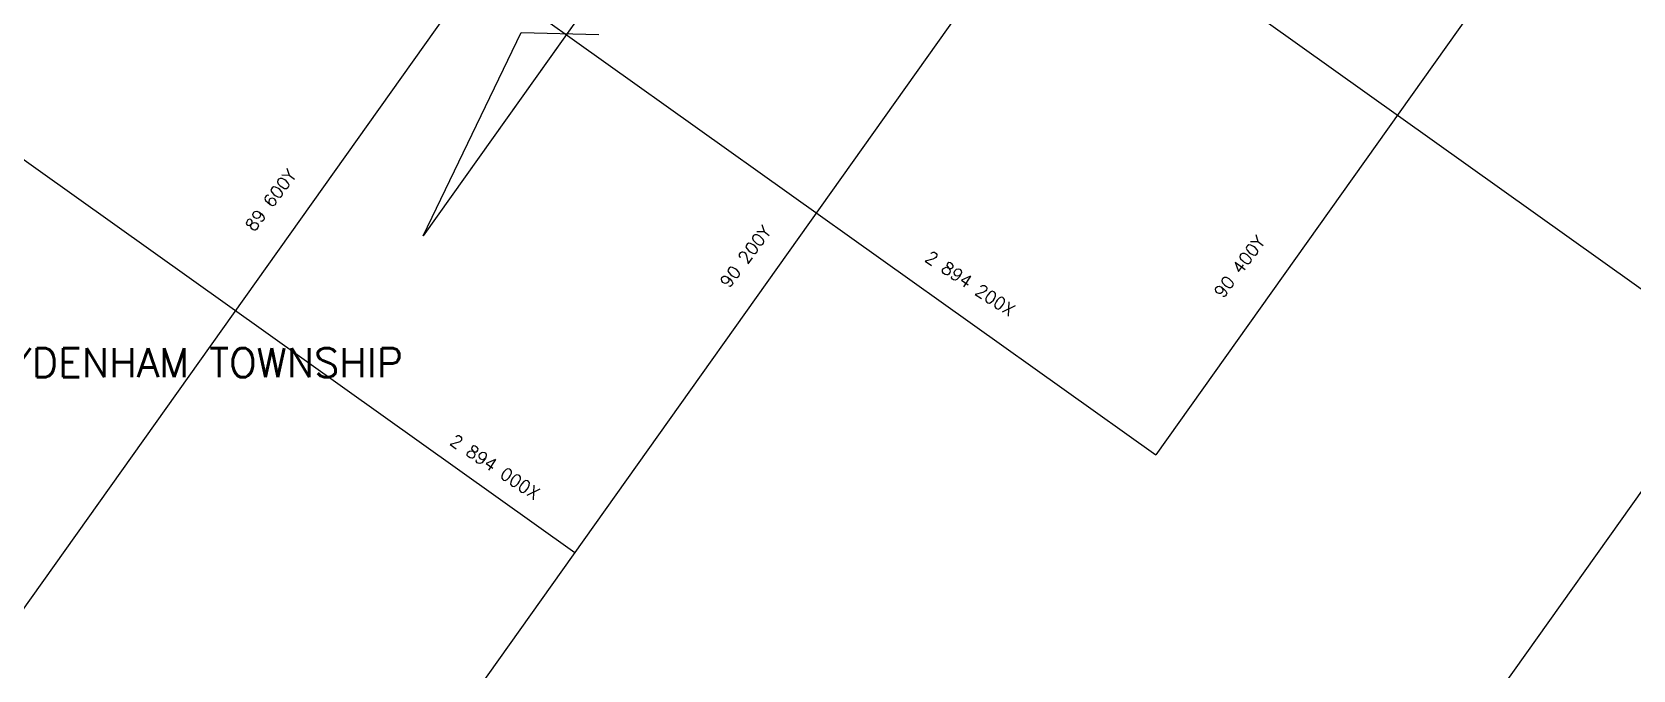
# Model space of a CAD drawing. Header units: millimetres. Extents: x -223 to 5526, y -1450 to 1963.
# Drawn here: x 2097 to 2866, y -296 to 9 of the extents above; entities that cross this region are included whole.
import ezdxf

# ---------------------------------------------------------------- set-up
doc = ezdxf.new("R2010")
doc.units = ezdxf.units.MM
doc.header["$MEASUREMENT"] = 0
for name, color, linetype in [('LO-GRID', 252, 'CONTINUOUS'), ('TXT3', 3, 'CONTINUOUS'), ('TXT5', 5, 'CONTINUOUS')]:
    doc.layers.add(name, color=color, linetype=linetype)
doc.styles.add('ROMANS', font='romans.shx')

msp = doc.modelspace()

# ---------------------------------------------------------------- linework, layer by layer
at = {"layer": 'LO-GRID'}
for p, q in [((960.88, 1245.96), (2915.76, -146.31)), ((844.86, 1083.06), (2636.83, -193.19)), ((728.83, 920.15), (2357.9, -240.08)), ((2791.93, 714.09), (1498.86, -1101.5)), ((2954.83, 598.07), (1661.77, -1217.52)), ((3117.74, 482.04), (2636.83, -193.19)), ((3280.65, 366.02), (1987.58, -1449.57)), ((2436.59, 124.36), (2285.22, -88.18))]:
    msp.add_line(p, q, dxfattribs=at)
at = {"layer": 'TXT5', "flags": 128}
msp.add_lwpolyline([(2436.59, 124.36), (2285.22, -88.18), (2332.26, 9.35), (2369.56, 8.33)], dxfattribs=at)

# ---------------------------------------------------------------- texts
at = {"layer": 'TXT3', "style": 'ROMANS'}
for s, rotation, p in [('89 600Y', 53.07015, (2204.02, -86.7)), ('90 200Y', 53.07015, (2432.01, -113.74)), ('90 400Y', 53.07015, (2669.11, -118.59)), ('2 894 200X', 326.44004, (2525.55, -99.97)), ('2 894 000X', 326.44004, (2297.43, -187.92))]:
    msp.add_text(s, height=6, rotation=rotation, dxfattribs=at).set_placement(p)
at = {"layer": 'TXT5', "style": 'ROMANS'}
msp.add_text('SYDENHAM TOWNSHIP', height=14, dxfattribs=at).set_placement((2074.48, -156.09))

doc.saveas('drawing.dxf')
